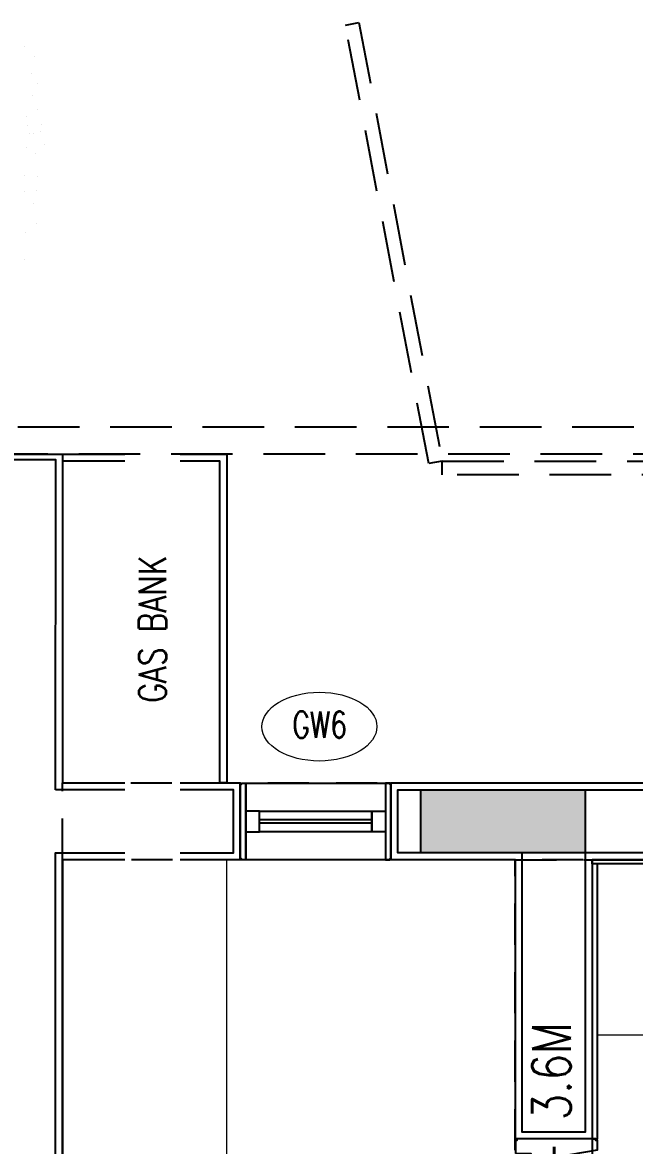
# Model space of a CAD drawing. Header units: metres. Extents: x 42 to 199, y -121 to 268.
# Drawn here: x 106.676 to 108.912, y -55.621 to -51.522 of the extents above; entities that cross this region are included whole.
import ezdxf
from ezdxf.enums import TextEntityAlignment as Align

# ---------------------------------------------------------------- set-up
doc = ezdxf.new("R2010")
doc.units = ezdxf.units.M
doc.header["$LTSCALE"] = 0.3
doc.linetypes.add('HIDDEN', pattern=[0.375, 0.25, -0.125])
doc.layers.get('0').update_dxf_attribs({"color": 8})
for name, color, linetype in [('A-Cols', 8, 'Continuous'), ('A-DWV', 8, 'Continuous'), ('A-ELEVATION 3', 8, 'Continuous'), ('A-flooring', 8, 'Continuous'), ('A-Glass', 8, 'Continuous'), ('A-Hidden-Above', 8, 'HIDDEN'), ('A-TEXT ARCHITECURAL', 8, 'Continuous'), ('A-Wall-Full', 8, 'Continuous'), ('A-Wall-Plst', 8, 'Continuous')]:
    doc.layers.add(name, color=color, linetype=linetype)
for name, color, linetype, lineweight in [('A-DOOR TAGS', 8, 'Continuous', 9), ('A-Furniture', 8, 'Continuous', 0), ('A-LANDSCAPE', 8, 'Continuous', 5), ('DA HOUSE ARCH LAYOUT', 8, 'Continuous', 9), ('ELEVATION 3', 8, 'Continuous', 13)]:
    doc.layers.add(name, color=color, linetype=linetype, lineweight=lineweight)
doc.styles.add('ROMANS', font='romans.shx', dxfattribs={"width": 0.8, "height": 0.5})
doc.styles.add('RomanS-Narrow', font='romans.shx', dxfattribs={"width": 0.75})

# ---------------------------------------------------------------- blocks, each defined once
blk = doc.blocks.new('*U108')
at = {"color": 8}
for points in [[(3.9066, -0.025), (3.9566, -0.025), (3.9566, 0.05), (3.9066, 0.05)], [(3.9566, 0.05), (3.9566, -0.025), (4.3666, -0.025), (4.3666, 0.05)], [(4.4166, -0.025), (4.3666, -0.025), (4.3666, 0.05), (4.4166, 0.05)]]:
    blk.add_lwpolyline(points, close=True, dxfattribs=at)
at = {"layer": 'A-Glass', "color": 8}
blk.add_lwpolyline([(3.9566, 0.0195), (3.9566, 0.0055), (4.3666, 0.0055), (4.3666, 0.0195)], close=True, dxfattribs=at)
blk = doc.blocks.new('MUSTER_0')
at = {"color": 8, "linetype": 'Continuous', "transparency": 33554585}
for p, q in [((5.2638, -0.6818), (5.2638, -0.6818)), ((5.4788, -0.6798), (5.4788, -0.6798)), ((4.9993, -0.7658), (4.9993, -0.7658)), ((5.0813, -0.7438), (5.0813, -0.7438)), ((5.1598, -0.7358), (5.1598, -0.7358)), ((5.3288, -0.7253), (5.3288, -0.7253)), ((4.7078, -0.8393), (4.7078, -0.8393)), ((4.7478, -0.8353), (4.7478, -0.8353)), ((4.8113, -0.7838), (4.8113, -0.7838)), ((4.8793, -0.8188), (4.8793, -0.8188)), ((5.0218, -0.8358), (5.0218, -0.8358)), ((5.1068, -0.8063), (5.1068, -0.8063)), ((4.6353, -0.8868), (4.6353, -0.8868)), ((4.7723, -0.8678), (4.7723, -0.8678)), ((4.7803, -0.8888), (4.7803, -0.8888)), ((4.8643, -0.8778), (4.8643, -0.8778)), ((4.4903, -0.9373), (4.4903, -0.9373)), ((4.5683, -0.9448), (4.5683, -0.9448)), ((4.6948, -0.9388), (4.6948, -0.9388)), ((4.7433, -0.9168), (4.7433, -0.9168)), ((4.3508, -1.0043), (4.3508, -1.0043)), ((4.4473, -0.9908), (4.4473, -0.9908)), ((4.3118, -1.0783), (4.3118, -1.0783))]:
    blk.add_line(p, q, dxfattribs=at)
blk = doc.blocks.new('FK_R_BLR_FINAL FLOOR PLANS_24.09.2020$0$Door Legend-flat-46')
at = {"color": 8, "linetype": 'ByBlock'}
blk.add_ellipse((-0.0021, 0.106), major_axis=(0.21, 0.0004), ratio=0.597277, start_param=-3.141592653589793, end_param=3.141592653589793, dxfattribs=at)
blk = doc.blocks.new('zw$4E21')
at = {"layer": 'A-Cols', "ltscale": 0.25}
h = blk.add_hatch(color=8, dxfattribs=at)
h.dxf.hatch_style = 1
h.paths.add_polyline_path([(0.3, 0.115), (0.3, -0.115), (-0.3, -0.115), (-0.3, 0.115)])
at = {"layer": 'A-Cols', "color": 8, "ltscale": 0.25}
blk.add_lwpolyline([(0.3, 0.115), (0.3, -0.115), (-0.3, -0.115), (-0.3, 0.115)], close=True, dxfattribs=at)
blk = doc.blocks.new('SCREEN')
at = {"layer": 'A-Hidden-Above', "color": 8, "ltscale": 3}
for points in [[(208.1098, -152.9574), (207.8053, -151.3566), (207.8545, -151.3473), (208.159, -152.9481)], [(209.756, -152.8231), (209.756, -152.9231), (185.446, -152.9231), (185.3461, -152.8231)], [(209.7884, -152.9981), (208.159, -152.9981), (208.159, -152.9481), (209.7884, -152.9481)]]:
    blk.add_lwpolyline(points, close=True, dxfattribs=at)
blk.add_lwpolyline([(209.756, -153.523), (209.756, -152.9231), (185.446, -152.9231), (185.446, -172.9831), (193.436, -172.9831), (193.436, -168.9831)], dxfattribs=at)
blk = doc.blocks.new('BEAM LAYOUTS AND DEPTS AS PER SITE')
at = {"layer": 'A-Hidden-Above', "color": 8, "ltscale": 2}
blk.add_lwpolyline([(106.8217, -54.5778), (106.8217, -54.2978), (116.4029, -54.298, 0.318056), (116.4737, -54.578)], format="xyb", close=True, dxfattribs=at)
blk.add_lwpolyline([(108.7562, -57.638), (108.4761, -57.638), (108.4761, -54.578), (108.7562, -54.578)], close=True, dxfattribs=at)
at = {"layer": 'A-Hidden-Above', "color": 8, "ltscale": 2, "insert": (108.5378, -57.0468, 0.0352), "char_height": 0.140941, "width": 2.330906, "attachment_point": 1, "rotation": 90, "style": 'ROMANS'}
blk.add_mtext('\\pxqc;SSL to BB - 3.6M', dxfattribs=at)
blk = doc.blocks.new('DA HOUSE ARCH LAYOUT')
at = {"layer": 'A-DOOR TAGS', "color": 8, "ltscale": 0.25}
blk.add_line((10.8752, 6.3302), (10.9002, 6.3302), dxfattribs=at)
at = {"layer": 'A-DWV', "color": 8, "linetype": 'Continuous'}
blk.add_lwpolyline([(9.6759, 7.53), (10.276, 7.53), (10.276, 6.3302), (10.251, 6.3302), (10.251, 7.505), (9.6759, 7.505)], dxfattribs=at)
blk.add_lwpolyline([(11.33, 4.978), (11.387, 4.978), (11.387, 4.966), (11.48, 4.966), (11.63, 4.991), (11.63, 5.025), (11.624, 5.025), (11.624, 5.031), (11.336, 5.031), (11.336, 5.025), (11.33, 5.025)], close=True, dxfattribs=at)
at = {"layer": 'A-ELEVATION 3', "color": 8}
for points in [[(10.3292, 6.3299), (10.3452, 6.3299), (10.3452, 6.0499), (10.3292, 6.0499), (10.3292, 6.0539), (10.3252, 6.0539), (10.3252, 6.3259), (10.3292, 6.3259), (10.3292, 6.3299)], [(10.8712, 6.3299), (10.8552, 6.3299), (10.8552, 6.0499), (10.8712, 6.0499), (10.8712, 6.0539), (10.8752, 6.0539), (10.8752, 6.3259), (10.8712, 6.3259), (10.8712, 6.3299)]]:
    blk.add_lwpolyline(points, dxfattribs=at)
blk.add_lwpolyline([(10.3452, 6.3299), (10.8752, 6.3299), (10.8752, 6.0502), (10.3452, 6.0502)], close=True, dxfattribs=at)
at = {"layer": 'A-flooring', "color": 8, "ltscale": 0.25}
for points in [[(11.61, 6.0501), (14.0301, 6.0501), (14.0301, 6.0351), (11.61, 6.0351)], [(11.61, 5.031), (11.63, 5.031), (11.63, 6.0351), (11.61, 6.0351)]]:
    blk.add_lwpolyline(points, close=True, dxfattribs=at)
at = {"layer": 'A-Furniture', "color": 8}
for points in [[(9.6752, 3.59), (9.6752, 6.0502), (10.2752, 6.0502), (10.2752, 3.59)], [(11.63, 6.0351), (16.4401, 6.0351), (16.4401, 5.4101), (11.63, 5.4101)]]:
    blk.add_lwpolyline(points, close=True, dxfattribs=at)
at = {"layer": 'A-Wall-Full', "color": 8, "ltscale": 0.25}
for points in [[(9.6507, 6.3052), (9.6509, 7.51), (9.4053, 7.51), (9.4045, 2.735), (11.585, 2.735), (11.585, 4.006), (11.355, 4.006), (11.355, 2.965), (9.6501, 2.965), (9.6504, 6.0752), (10.3002, 6.0752), (10.3002, 6.3052)], [(11.585, 6.0751), (11.585, 5.056), (11.355, 5.056), (11.3551, 6.075), (10.9002, 6.075), (10.9002, 6.3051), (13.9926, 6.3051), (13.9926, 6.0751)]]:
    blk.add_lwpolyline(points, close=True, dxfattribs=at)
at = {"layer": 'A-Wall-Plst', "color": 8}
blk.add_lwpolyline([(11.46, 2.71), (9.5295, 2.7099), (9.5295, 2.058), (9.3795, 2.058), (9.3795, 2.71), (9.3798, 7.53), (9.6759, 7.53), (9.6757, 6.3302), (10.3252, 6.3302), (10.3252, 6.0502), (9.6754, 6.0502), (9.6751, 2.99), (11.33, 2.99), (11.33, 4.031), (11.61, 4.031), (11.61, 2.058), (11.46, 2.058), (11.46, 2.71)], dxfattribs=at)
blk.add_lwpolyline([(12.66, 6.3302), (13.8601, 6.3302), (13.8601, 6.9301), (14.0101, 6.9301), (14.0101, 6.0501), (11.61, 6.0501), (11.61, 6.0502), (11.61, 5.031), (11.33, 5.031), (11.33, 6.0502), (10.8752, 6.0502), (10.8752, 6.3302), (12.51, 6.3301), (12.51, 6.9303), (12.66, 6.9303)], close=True, dxfattribs=at)
at = {"layer": 'ELEVATION 3', "color": 8}
for points in [[(11.33, 5.026), (11.335, 5.026), (11.335, 5.03), (11.33, 5.03), (11.33, 5.031), (11.336, 5.031), (11.336, 5.025), (11.33, 5.025)], [(11.63, 5.026), (11.625, 5.026), (11.625, 5.03), (11.63, 5.03), (11.63, 5.031), (11.624, 5.031), (11.624, 5.025), (11.63, 5.025)]]:
    blk.add_lwpolyline(points, close=True, dxfattribs=at)
at = {"layer": 'A-Cols', "color": 8, "ltscale": 0.25}
blk.add_blockref('zw$4E21', (11.285, 6.19), dxfattribs=at)
at = {"layer": 'A-DOOR TAGS', "color": 8}
ref = blk.add_blockref('FK_R_BLR_FINAL FLOOR PLANS_24.09.2020$0$Door Legend-flat-46', (10.6162, 6.4298), dxfattribs=at)
ref.add_attrib('D1', 'GW6', dxfattribs={"layer": '0', "height": 0.096, "style": 'RomanS-Narrow', "width": 0.75}).set_placement((10.6152, 6.5429, 0), align=Align.MIDDLE)
at = {"layer": 'A-DWV', "color": 8, "xscale": -1, "rotation": 359.9999999999999}
blk.add_blockref('*U108', (14.7618, 6.1774), dxfattribs=at)
at = {"layer": 'A-LANDSCAPE', "color": 8, "lineweight": 35, "transparency": 33554457, "xscale": 0.6306893141900022, "yscale": 0.6306893141900022, "zscale": 0.6306893141900022, "rotation": 251.0061319040827}
blk.add_blockref('MUSTER_0', (11.0666, 11.3695), dxfattribs=at)
at = {"layer": 'A-TEXT ARCHITECURAL', "color": 8, "insert": (9.9547, 5.8836), "char_height": 0.1, "width": 2.017239, "attachment_point": 1, "rotation": 90, "style": 'ROMANS', "bg_fill": 2}
blk.add_mtext('\\pxqc;GAS BANK', dxfattribs=at)
at = {"layer": 'A-Cols', "color": 8}
blk.add_blockref('BEAM LAYOUTS AND DEPTS AS PER SITE', (-97.1462, 60.628), dxfattribs=at)
at = {"layer": 'A-Hidden-Above', "color": 8, "ltscale": 0.25}
blk.add_blockref('SCREEN', (-197.0961, 160.4531), dxfattribs=at)

msp = doc.modelspace()

# ---------------------------------------------------------------- block references
at = {"layer": 'DA HOUSE ARCH LAYOUT'}
msp.add_blockref('DA HOUSE ARCH LAYOUT', (97.1462, -60.628), dxfattribs=at)

doc.saveas('drawing.dxf')
